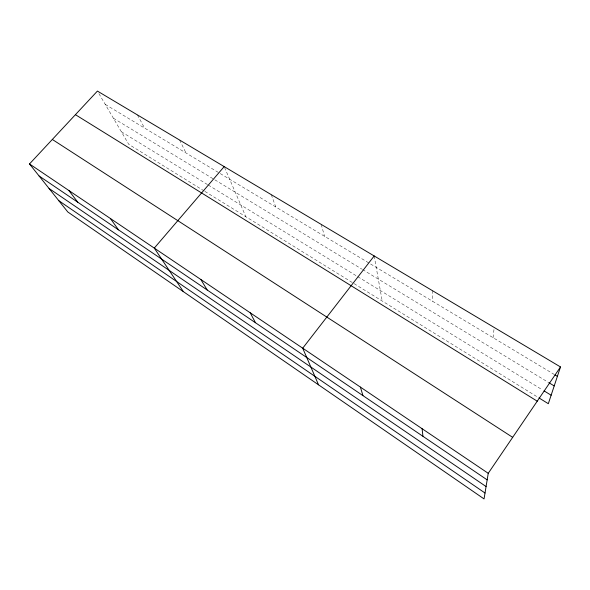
<?xml version="1.0" encoding="UTF-8"?>
<svg xmlns="http://www.w3.org/2000/svg" width="590" height="590" viewBox="0 0 590 590"><rect width="100%" height="100%" fill="white"/><g stroke="black" fill="none" stroke-linecap="round" stroke-linejoin="round"><path stroke-width="0.44" stroke-dasharray="2.95 2.21" d="M493.056 337.657L494.221 327.472M105.271 104.423L554.253 374.458M113.391 118.221L361.781 269.07M362.57 269.549L547.977 382.143M121.37 131.777L207.474 184.559M208.248 185.039L356.972 276.201M357.754 276.681L542.505 389.924M204.118 190.924L128.76 144.344L97.881 91.863M204.9 191.411L538.154 397.424M137.433 114.917L144.579 128.067M179.626 140.059L185.983 152.965M224.547 167.442L245.853 216.729M271.304 194.671L275.759 206.965M321.226 224.406L324.537 236.302M374.185 255.964L382.209 301.018M432.256 290.56L432.787 301.409"/><path stroke-width="0.89" d="M560.5 366.958L488.24 473.305L484.051 498.919L67.806 211.98L29.5 163.954L97.416 91.081L560.5 366.958L548.324 403.707L538.936 397.903M374.185 255.964L302.714 348.189L318.548 384.827M224.185 166.601L154.285 248.095L183.387 291.652M555.035 374.93L557.388 376.346M548.759 382.615L554.216 385.934M544.076 390.89L551.141 395.219M75.424 114.681L537.239 401.193M52.333 139.454L512.673 437.345M29.5 163.954L488.24 473.305M39.11 176.004L487.17 479.869M49.044 188.453L486.079 486.551M58.786 200.674L485.017 493.019M68.823 190.467L77.777 202.222M110.359 218.477L118.553 229.879M200.821 279.483L207.201 290M250.204 312.781L255.485 322.745M360.394 387.092L362.946 395.625M422.093 428.694L422.956 436.32"/></g></svg>
